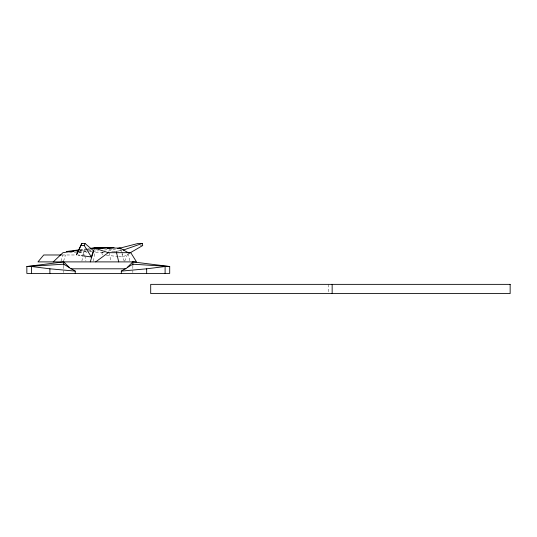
<?xml version="1.0" encoding="UTF-8"?>
<svg xmlns="http://www.w3.org/2000/svg" width="537" height="537" viewBox="0 0 537 537"><rect width="100%" height="100%" fill="white"/><g stroke="black" fill="none" stroke-linecap="round" stroke-linejoin="round"><path stroke-width="0.4" stroke-dasharray="2.69 2.01" d="M93.478 261.13L94.787 252.679L104.836 252.679M81.872 261.13L82.966 255.753M83.121 254.981L83.591 252.679L86.913 252.262M63.574 261.13L65.474 254.981M60.996 261.13L62.95 254.981M124.732 261.13L127.86 253.451M118.825 256.572L122.96 256.988L128.605 253.712M102.299 254.887L101.849 252.779L103.466 252.363M108.32 251.115L116.401 249.034M114.428 251.766L121.704 249.893M79.953 250.202L85.618 249.369M86.43 249.255L89.666 248.779M79.597 249.786L89.531 248.477M80.094 250.658L85.061 250.007M85.886 249.893L90.028 249.349M78.798 251.202L85.423 250.329M88.733 249.893L90.391 249.678M90.881 250.551L83.43 251.531L79.476 251.531M95.022 250.007L96.68 249.786M78.825 252.571L88.558 251.303M89.37 251.202L90.995 250.987M90.236 251.84L91.901 251.631M92.733 251.531L98.546 250.792M104.366 250.061L112.669 249.014M101.849 252.779L104.319 252.518M111.73 251.725L121.61 250.672M140.298 245.53L142.728 245.53M69.555 252.679L77.811 252.679M78.637 252.679L83.591 252.679M62.131 254.981L75.502 254.981M82.181 254.981L84.692 254.981M106.433 255.303L117.999 256.485M120.624 249.604L124.181 261.13M109.018 252.679L110.978 261.13M121.946 252.256L122.96 256.988M84.846 255.753L85.954 261.13M128.316 253.451L129.719 261.13M328.698 284.362L328.698 292.739M132.84 265.875L132.84 272.595M63.715 265.875L63.715 272.595"/><path stroke-width="0.81" d="M90.256 261.895L94.525 248.074L120.154 248.074L128.175 252.679M76.744 254.182L81.846 243.422L84.947 243.422L93.425 250.672L91.357 256.988L81.463 255.585M76.516 254.887L81.846 243.422M91.357 256.988L84.255 245.53L84.947 243.422M132.84 261.895L125.927 268.809L70.629 268.809L63.715 261.895L26.85 266.506L26.85 273.42L169.705 273.42L169.705 266.506L132.84 261.895L132.84 265.191M53.244 261.895L62.95 252.679L78.335 250.437M95.693 261.895L108.246 252.679L130.76 252.679L136.519 261.895L37.973 261.895L43.732 254.981L61.292 254.981M121.322 273.42L121.322 271.111L125.39 268.675M127.423 267.453L132.84 264.204L169.705 266.506M129.316 253.303L142.728 245.53L142.278 243.422L138.237 243.422L118.831 248.409M123.141 250.135L142.278 243.422M90.478 248.665L94.525 248.074L108.246 252.679M79.597 249.786L66.346 251.531L73.468 251.531M90.364 248.369L96.982 247.497L104.104 247.497L97.479 248.369M76.778 251.094L78.436 250.88M100.325 248.369L106.95 247.497L114.066 247.497L107.447 248.369M117.657 248.383L120.154 248.074M121.322 271.111L146.668 268.809L165.101 266.506L165.101 273.42M81.154 245.53L84.255 245.53M26.85 266.506L63.715 264.204L69.139 267.453M31.461 273.42L31.461 266.506L49.894 268.809L75.24 271.111L75.24 273.42M78.16 255.122L79.812 255.35M71.173 268.675L75.24 271.111M116.529 252.679L118.724 261.895M332.155 284.362L332.155 293.578M146.668 268.809L146.668 273.42M63.715 261.895L63.715 265.191M49.894 268.809L49.894 273.42M510.15 284.362L150.702 284.362L150.702 293.578L510.15 293.578L510.15 284.362"/></g></svg>
